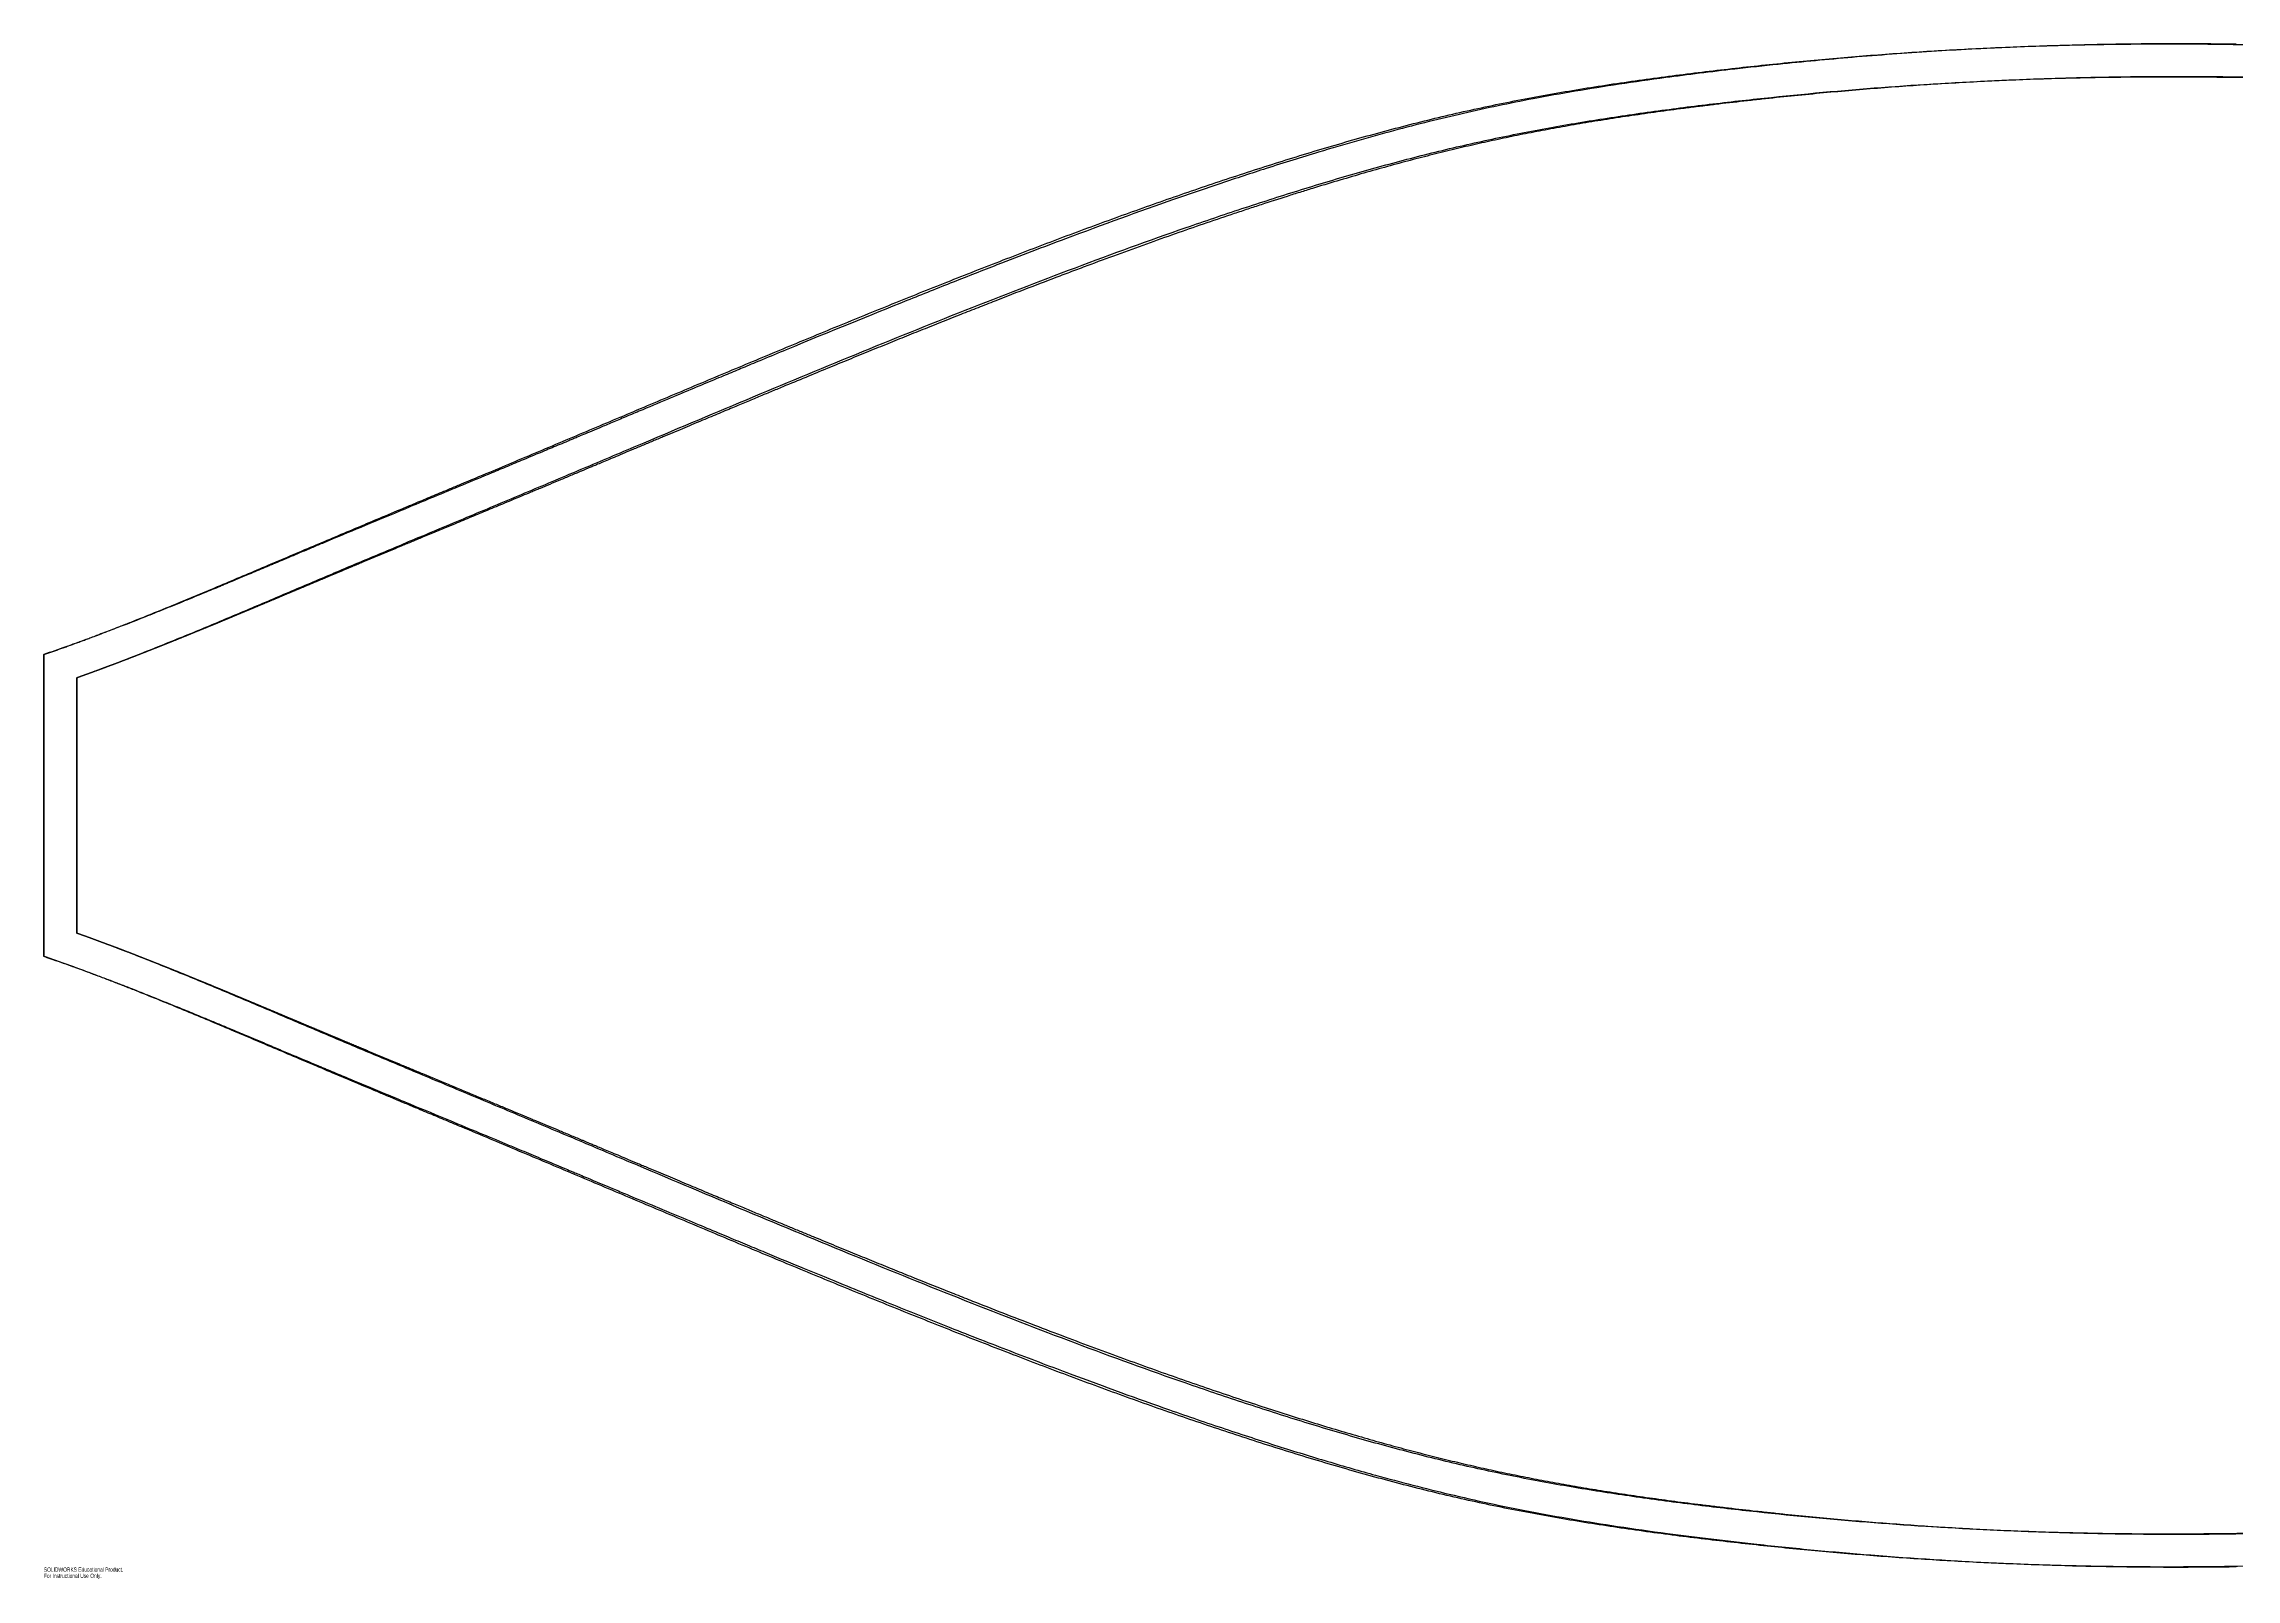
# Model space of a CAD drawing. Header units: inches. Extents: x -1514 to 1282, y -2074 to 286.
# Drawn here: x 738.6 to 838.6, y -204.8 to -134.8 of the extents above; entities that cross this region are included whole.
import ezdxf

# ---------------------------------------------------------------- set-up
doc = ezdxf.new("R2010")
doc.units = ezdxf.units.IN
doc.header["$LTSCALE"] = 0.1
doc.header["$MEASUREMENT"] = 0
doc.styles.add('SLDTEXTSTYLE0', font='TXT', dxfattribs={"width": 0.7})

msp = doc.modelspace()

# ---------------------------------------------------------------- linework, layer by layer
at = {"color": 4, "linetype": 'Continuous', "lineweight": 25}
for p, q in [((838.25183, -134.84179), (838.26627, -134.842)), ((838.23096, -136.34165), (838.24461, -136.34184)), ((738.64554, -176.44244), (738.64554, -162.67569)), ((740.14554, -175.37955), (740.14554, -163.73858))]:
    msp.add_line(p, q, dxfattribs=at)
at = {"color": 2, "linetype": 'Continuous', "lineweight": 25}
for p, q in [((738.64554, -162.67581), (738.64554, -176.43962)), ((740.14554, -163.74249), (740.14554, -175.37564)), ((838.59108, -202.77652), (838.60492, -202.77632))]:
    msp.add_line(p, q, dxfattribs=at)
at = {"color": 4, "linetype": 'Continuous', "lineweight": 25}
for points, knots in [([(755.18539, -155.94174), (755.36307, -155.86732), (755.77549, -155.69459), (756.43745, -155.41752), (757.08481, -155.1466), (757.93826, -154.7894), (758.92644, -154.37548), (760.5766, -153.68318), (762.19786, -153.00014), (763.84741, -152.30386), (765.49705, -151.60731), (767.55961, -150.73711), (770.03651, -149.69616), (772.51597, -148.66114), (774.99897, -147.63518), (777.4865, -146.62139), (780.00328, -145.61339), (782.50302, -144.63375), (785.01037, -143.67607), (787.5026, -142.75316), (790.02928, -141.85216), (792.56786, -140.98648), (795.11957, -140.15989), (797.68761, -139.382), (799.84893, -138.78147), (801.5844, -138.33741), (802.89254, -138.02305), (804.20165, -137.73035), (805.96523, -137.36657), (808.18606, -136.96169), (810.87047, -136.5447), (813.12083, -136.24481), (814.92871, -136.02689), (816.74992, -135.8208), (819.0267, -135.58838), (821.31027, -135.39025), (823.13357, -135.2535), (824.50589, -135.16151), (825.87751, -135.08068), (827.24737, -135.01108), (828.61657, -134.95259), (829.9873, -134.90495), (831.36522, -134.86792), (832.48816, -134.84649), (833.35415, -134.83475), (833.96129, -134.82855), (834.5699, -134.82437), (835.17998, -134.82219), (835.79152, -134.82203), (836.40453, -134.82386), (837.019, -134.82775), (837.63494, -134.8335), (838.04604, -134.83903), (838.25183, -134.84179)], [0, 0, 0, 0, 0.00670211, 0.01555668, 0.02496415, 0.03111211, 0.04773555, 0.06222157, 0.09333165, 0.10888657, 0.12444086, 0.15554607, 0.18664466, 0.21773414, 0.24881189, 0.27987558, 0.31092339, 0.34284043, 0.37296718, 0.40396278, 0.43494245, 0.46590977, 0.49687053, 0.52783377, 0.55881524, 0.57452071, 0.58984043, 0.60537999, 0.62094384, 0.65215308, 0.68347866, 0.71491805, 0.73067677, 0.74645913, 0.7783049, 0.80981562, 0.82571106, 0.84152064, 0.85736638, 0.87321129, 0.88893721, 0.90474068, 0.92062267, 0.93658417, 0.9435633, 0.95055902, 0.9575714, 0.96460053, 0.97164648, 0.97870933, 0.98578915, 0.99288601, 1, 1, 1, 1]), ([(838.26627, -134.842), (839.38804, -134.8582), (840.50969, -134.88285), (842.7523, -134.94845), (843.87328, -134.98939), (846.11458, -135.08723), (847.23493, -135.14413), (849.47491, -135.27358), (850.59418, -135.34611), (852.83132, -135.50644), (853.94919, -135.59427), (856.18354, -135.78491), (857.30004, -135.8876), (859.5317, -136.1076), (860.64686, -136.22487), (862.87571, -136.47544), (863.98938, -136.60887), (865.10223, -136.75132)], [0, 0, 0, 0, 0.125, 0.125, 0.25, 0.25, 0.375, 0.375, 0.5, 0.5, 0.625, 0.625, 0.75, 0.75, 0.875, 0.875, 1, 1, 1, 1]), ([(755.76501, -157.32523), (756.59353, -156.97822), (758.25006, -156.28522), (760.73908, -155.24242), (763.22701, -154.19422), (766.5412, -152.79441), (770.68369, -151.04776), (775.66182, -148.97735), (780.65593, -146.95769), (785.67512, -145.01343), (789.88391, -143.48369), (793.27312, -142.33273), (795.82475, -141.51085), (798.38664, -140.7411), (800.96099, -140.03399), (803.54764, -139.40018), (806.14955, -138.85311), (808.77649, -138.38435), (811.42104, -137.98168), (814.08132, -137.6337), (817.64456, -137.22413), (822.10668, -136.80777), (827.47236, -136.47534), (831.9521, -136.34179), (835.09044, -136.31886), (836.65999, -136.32472), (837.44482, -136.33166), (837.89234, -136.33709), (838.11827, -136.34013), (838.23096, -136.34165)], [0.000001912, 0.000001912, 0.000001912, 0.000001912, 0.031251591, 0.062501271, 0.093750951, 0.12500063, 0.187499989, 0.249999349, 0.312498708, 0.374998067, 0.437497426, 0.468747106, 0.499996785, 0.531246465, 0.562496145, 0.593745824, 0.624995504, 0.656245183, 0.687494863, 0.718744543, 0.749994222, 0.812493581, 0.87499294, 0.9374923, 0.968741979, 0.984366819, 0.992179239, 0.996085449, 0.999991659, 0.999991659, 0.999991659, 0.999991659]), ([(838.24461, -136.34184), (840.47328, -136.37403), (844.9293, -136.50522), (850.4951, -136.82751), (854.9392, -137.17673), (858.2693, -137.48315), (861.59481, -137.83278), (863.8066, -138.09771), (864.91154, -138.23915)], [0, 0, 0, 0, 0.249997844, 0.499995688, 0.62499461, 0.749993532, 0.874992454, 0.999991376, 0.999991376, 0.999991376, 0.999991376]), ([(738.64554, -162.67569), (738.70545, -162.65511), (738.82609, -162.61367), (739.00802, -162.55041), (739.19217, -162.48584), (739.37854, -162.41989), (739.56713, -162.35259), (739.82314, -162.26046), (740.08198, -162.16618), (740.34367, -162.06977), (740.54336, -161.99567), (740.84869, -161.88155), (741.26353, -161.72461), (741.7809, -161.52573), (742.30293, -161.32215), (742.98224, -161.05381), (743.84781, -160.70605), (744.88035, -160.28349), (745.92301, -159.8504), (746.95215, -159.41827), (747.98037, -158.9833), (749.00818, -158.54677), (750.03618, -158.11015), (751.05859, -157.67727), (752.08786, -157.24273), (753.09594, -156.81834), (754.13261, -156.38295), (754.81991, -156.09491), (755.18539, -155.94174)], [0, 0, 0, 0, 0.01066156, 0.02146497, 0.03241032, 0.0434977, 0.05472718, 0.06609885, 0.08926905, 0.10106772, 0.11300888, 0.12509258, 0.15589006, 0.18759796, 0.21829132, 0.25009186, 0.31037862, 0.37506835, 0.43755712, 0.50004788, 0.56254067, 0.62503488, 0.68752948, 0.7500237, 0.81137855, 0.87501144, 0.93353654, 1, 1, 1, 1]), ([(740.14554, -163.73858), (740.48036, -163.61822), (741.14906, -163.37273), (742.47555, -162.86883), (744.12015, -162.21751), (746.07703, -161.41358), (748.02228, -160.59569), (749.95849, -159.77242), (751.89054, -158.9535), (753.826, -158.1381), (755.11877, -157.59606), (755.76501, -157.32523)], [0.059005052, 0.059005052, 0.059005052, 0.059005052, 0.11781666, 0.176628269, 0.294251485, 0.411874702, 0.529497918, 0.647121134, 0.764744351, 0.882367567, 0.999990784, 0.999990784, 0.999990784, 0.999990784]), ([(755.76502, -181.79292), (755.11878, -181.52214), (753.8261, -180.98006), (751.89062, -180.16468), (749.95858, -179.34575), (748.02236, -178.52247), (746.0771, -177.70458), (744.12022, -176.90065), (742.4756, -176.24932), (741.14913, -175.74543), (740.48038, -175.4999), (740.14554, -175.37955)], [0.000006452, 0.000006452, 0.000006452, 0.000006452, 0.117629653, 0.235252855, 0.352876057, 0.470499259, 0.588122461, 0.705745663, 0.823368865, 0.882180466, 0.940992067, 0.940992067, 0.940992067, 0.940992067]), ([(755.18544, -183.17643), (754.99722, -183.09756), (754.63169, -182.9444), (754.0999, -182.72135), (753.60092, -182.51189), (752.92953, -182.22975), (752.08754, -181.87527), (751.05814, -181.44068), (750.03561, -181.00775), (749.0075, -180.57107), (747.97956, -180.13449), (746.95119, -179.69946), (745.92187, -179.26726), (744.87902, -178.83409), (743.84627, -178.41146), (742.98055, -178.06364), (742.30113, -177.79527), (741.77911, -177.5917), (741.26179, -177.39286), (740.79172, -177.21503), (740.3774, -177.06062), (740.01669, -176.92798), (739.66343, -176.7999), (739.31761, -176.67642), (738.97927, -176.55736), (738.75589, -176.48044), (738.64554, -176.44244)], [0, 0, 0, 0, 0.03422644, 0.06646919, 0.09672824, 0.12500361, 0.18864334, 0.25000596, 0.3125071, 0.37500843, 0.43751001, 0.50001188, 0.56251312, 0.62501297, 0.68971509, 0.75001451, 0.78181767, 0.81251391, 0.84421507, 0.87500607, 0.89703233, 0.91858042, 0.93965075, 0.96024379, 0.98036004, 1, 1, 1, 1]), ([(838.23082, -202.77648), (838.11837, -202.77804), (837.89309, -202.78116), (837.44567, -202.78636), (836.66012, -202.79349), (835.09113, -202.79922), (831.95236, -202.77643), (827.47287, -202.64278), (822.10704, -202.3104), (817.64502, -201.89407), (814.08165, -201.48447), (811.42141, -201.13651), (808.77685, -200.73383), (806.14981, -200.26509), (803.54799, -199.71809), (800.96127, -199.08422), (798.38678, -198.37706), (795.82502, -197.6074), (793.27316, -196.78542), (789.8842, -195.63457), (785.67522, -194.10477), (780.65606, -192.16052), (775.6619, -190.14084), (770.68375, -188.07042), (766.54125, -186.32377), (763.22704, -184.92395), (760.73909, -183.87574), (758.25007, -182.83295), (756.59354, -182.13993), (755.76502, -181.79292)], [0.000002799, 0.000002799, 0.000002799, 0.000002799, 0.003909033, 0.007815267, 0.015627735, 0.03125267, 0.062502541, 0.125002282, 0.187502024, 0.250001765, 0.281251636, 0.312501506, 0.343751377, 0.375001248, 0.406251118, 0.437500989, 0.46875086, 0.500000731, 0.531250601, 0.562500472, 0.625000213, 0.687499955, 0.749999696, 0.812499437, 0.874999179, 0.90624905, 0.93749892, 0.968748791, 0.999998662, 0.999998662, 0.999998662, 0.999998662]), ([(838.25183, -204.27634), (838.13797, -204.27791), (837.91038, -204.28107), (837.56921, -204.28502), (837.22849, -204.2884), (836.88822, -204.29116), (836.54839, -204.29331), (835.64634, -204.29737), (834.63351, -204.29555), (833.62207, -204.28628), (833.17462, -204.28094), (832.49854, -204.27162), (831.48374, -204.25286), (830.13234, -204.21754), (828.78743, -204.17201), (827.44472, -204.11609), (826.10238, -204.04957), (824.76002, -203.97236), (823.41759, -203.8845), (821.63437, -203.75383), (819.40113, -203.56442), (817.17288, -203.342), (815.38821, -203.14425), (813.60966, -202.9346), (811.3892, -202.64652), (808.731, -202.24631), (806.52325, -201.8571), (804.7624, -201.5062), (803.0025, -201.12579), (800.80895, -200.59461), (798.18953, -199.88126), (795.58308, -199.10327), (792.9918, -198.2724), (790.41592, -197.40068), (787.85402, -196.49264), (785.32929, -195.56201), (782.79014, -194.59553), (780.25993, -193.60648), (777.71292, -192.5883), (775.19712, -191.56435), (772.68701, -190.52811), (770.18163, -189.48282), (767.67971, -188.43165), (765.59676, -187.55294), (763.93107, -186.84962), (762.26559, -186.14659), (760.62876, -185.4569), (758.96265, -184.75786), (757.96395, -184.33951), (757.10219, -183.97883), (756.44813, -183.7051), (755.78075, -183.42576), (755.36436, -183.25137), (755.18544, -183.17643)], [0, 0, 0, 0, 0.00393624, 0.00786726, 0.01179308, 0.01571371, 0.01962916, 0.02353945, 0.04689339, 0.0546373, 0.05850168, 0.06236102, 0.07800888, 0.093585, 0.10909029, 0.12452568, 0.14004031, 0.15555142, 0.17100873, 0.18655018, 0.21736935, 0.24850005, 0.26398344, 0.27946693, 0.31043816, 0.34142692, 0.37245505, 0.3879941, 0.4035563, 0.43476511, 0.46609864, 0.49752908, 0.52894083, 0.56033612, 0.59172422, 0.62311155, 0.65358469, 0.68589931, 0.7173037, 0.74871555, 0.78012747, 0.81153799, 0.84294782, 0.87435742, 0.89006224, 0.90576711, 0.93717716, 0.95180167, 0.96858798, 0.97483153, 0.98429382, 0.99325079, 1, 1, 1, 1]), ([(864.91154, -200.87898), (863.80583, -201.02051), (861.59266, -201.2856), (858.26409, -201.63551), (854.93036, -201.94217), (850.48232, -202.29149), (844.91787, -202.61341), (840.46002, -202.74443), (838.23082, -202.77648)], [0.00000862, 0.00000862, 0.00000862, 0.00000862, 0.12507205, 0.25013547, 0.37519889, 0.50026231, 0.75038916, 1.000516, 1.000516, 1.000516, 1.000516]), ([(865.10223, -202.36681), (863.98942, -202.50925), (862.87545, -202.64272), (860.6459, -202.89336), (859.53032, -203.01067), (857.29766, -203.23075), (856.18057, -203.33349), (853.94498, -203.5242), (852.8268, -203.61203), (849.47109, -203.85246), (847.2324, -203.98212), (842.74699, -204.17789), (840.50027, -204.24401), (838.25183, -204.27634)], [0, 0, 0, 0, 0.125, 0.125, 0.25, 0.25, 0.375, 0.375, 0.5, 0.5, 0.75, 0.75, 1.00053632, 1.00053632, 1.00053632, 1.00053632])]:
    msp.add_open_spline(points, degree=3, knots=knots, dxfattribs=at)
at = {"color": 2, "linetype": 'Continuous'}
for points, knots in [([(838.61175, -134.84182), (838.19797, -134.83614), (837.8095, -134.83173), (837.25684, -134.82705), (837.06625, -134.82578), (836.6797, -134.82377), (836.48653, -134.82306), (835.9077, -134.82183), (835.52258, -134.82221), (834.36971, -134.82694), (833.60456, -134.83488), (831.31916, -134.87308), (829.80942, -134.91769), (827.11647, -135.03245), (825.92291, -135.09599), (823.52322, -135.2491), (822.31998, -135.33852), (819.98959, -135.53592), (818.86258, -135.64206), (817.06713, -135.82799), (816.40238, -135.90044), (815.20899, -136.03679), (814.67266, -136.10047), (813.61638, -136.23081), (813.10106, -136.29696), (811.86916, -136.46156), (811.17016, -136.56066), (809.11134, -136.87056), (807.80322, -137.09199), (805.47261, -137.53469), (804.42631, -137.75391), (802.34712, -138.23165), (801.28407, -138.4965), (799.08575, -139.08505), (797.94853, -139.40933), (795.99642, -139.9978), (795.20537, -140.24435), (793.71001, -140.72464), (793.01605, -140.95264), (791.59992, -141.42789), (790.88124, -141.67401), (788.57744, -142.47836), (786.94354, -143.07123), (784.22139, -144.09311), (783.1817, -144.49036), (781.45255, -145.16185), (780.78751, -145.42248), (779.42375, -145.96166), (778.71993, -146.24226), (776.31699, -147.20771), (774.56804, -147.9217), (772.13554, -148.92825), (771.77129, -149.07926), (771.13746, -149.34251), (770.87189, -149.45295), (770.37655, -149.65918), (770.14705, -149.75483), (769.64871, -149.96274), (769.38316, -150.07364), (768.49874, -150.44328), (767.822, -150.72654), (766.66438, -151.21167), (766.23474, -151.39182), (765.56, -151.67488), (765.32454, -151.77369), (764.88372, -151.95868), (764.67928, -152.04446), (764.29866, -152.20418), (764.12328, -152.27777), (763.64139, -152.47995), (763.37921, -152.58994), (763.0733, -152.71825), (762.98493, -152.75531), (762.84064, -152.81581), (762.78221, -152.8403), (762.65702, -152.89277), (762.59521, -152.91868), (762.41072, -152.99598), (762.28963, -153.04671), (761.93208, -153.19646), (761.70134, -153.29304), (761.13617, -153.52947), (760.8118, -153.66503), (760.25836, -153.89606), (760.01988, -153.99553), (759.54477, -154.1936), (759.31039, -154.29125), (758.61695, -154.57997), (758.16896, -154.7662), (757.2918, -155.13051), (756.85276, -155.31291), (756.05583, -155.64408), (755.69785, -155.79287), (755.33979, -155.94173)], [0.000003352, 0.000003352, 0.000003352, 0.000003352, 0.011878575, 0.011878575, 0.018604758, 0.018604758, 0.025330942, 0.025330942, 0.038783309, 0.038783309, 0.065688043, 0.065688043, 0.119497511, 0.119497511, 0.162509599, 0.162509599, 0.205521688, 0.205521688, 0.245335181, 0.245335181, 0.268547822, 0.268547822, 0.287745844, 0.287745844, 0.306943866, 0.306943866, 0.334888736, 0.334888736, 0.390743525, 0.390743525, 0.439466036, 0.439466036, 0.488188548, 0.488188548, 0.53691106, 0.53691106, 0.56910422, 0.56910422, 0.59551374, 0.59551374, 0.621923261, 0.621923261, 0.678943166, 0.678943166, 0.712214499, 0.712214499, 0.732402599, 0.732402599, 0.752590699, 0.752590699, 0.799306982, 0.799306982, 0.807315739, 0.807315739, 0.812924676, 0.812924676, 0.817652783, 0.817652783, 0.822380889, 0.822380889, 0.832542656, 0.832542656, 0.838070467, 0.838070467, 0.840814407, 0.840814407, 0.843558347, 0.843558347, 0.846302287, 0.846302287, 0.851790166, 0.851790166, 0.85458809, 0.85458809, 0.857386014, 0.857386014, 0.860183937, 0.860183937, 0.865779784, 0.865779784, 0.876971479, 0.876971479, 0.894127023, 0.894127023, 0.907999189, 0.907999189, 0.921871354, 0.921871354, 0.949615686, 0.949615686, 0.977360017, 0.977360017, 0.999999634, 0.999999634, 0.999999634, 0.999999634]), ([(755.33975, -155.94174), (754.0553, -156.47577), (752.90905, -156.95366), (751.7111, -157.45485), (751.52608, -157.53232), (751.17688, -157.67865), (751.02396, -157.74278), (750.68242, -157.88614), (750.49984, -157.96282), (750.05364, -158.15036), (749.78201, -158.2646), (749.37028, -158.43787), (749.24804, -158.48932), (749.05502, -158.57058), (748.98416, -158.60041), (748.85167, -158.65617), (748.78664, -158.68354), (748.59506, -158.76413), (748.47211, -158.81584), (748.11755, -158.96488), (747.90021, -159.05615), (747.55597, -159.20054), (747.42034, -159.25737), (747.23805, -159.33365), (747.18322, -159.35658), (747.10293, -159.39014), (747.07595, -159.40141), (747.02912, -159.42097), (746.99368, -159.43577), (746.93054, -159.46212), (746.89907, -159.47524), (746.80511, -159.51443), (746.74297, -159.54032), (746.55811, -159.6173), (746.43691, -159.66768), (746.07948, -159.81603), (745.84939, -159.91119), (745.46704, -160.06874), (745.31086, -160.13291), (745.09582, -160.22099), (745.03311, -160.24664), (744.84801, -160.32225), (744.67937, -160.39095), (744.38926, -160.50867), (744.24599, -160.5666), (743.8215, -160.73764), (743.54562, -160.84797), (742.7393, -161.16788), (742.14052, -161.40147), (741.35971, -161.69874), (741.13877, -161.78202), (740.73725, -161.93181), (740.53493, -162.0066), (740.14199, -162.15021), (739.95272, -162.21867), (739.71763, -162.30262), (739.68045, -162.31587), (739.64327, -162.32908), (739.31008, -162.44748), (738.9775, -162.56305), (738.64554, -162.67581)], [0.000000905, 0.000000905, 0.000000905, 0.000000905, 0.200838743, 0.200838743, 0.238693396, 0.238693396, 0.274177909, 0.274177909, 0.309662422, 0.309662422, 0.355612357, 0.355612357, 0.374571146, 0.374571146, 0.384142488, 0.384142488, 0.393713831, 0.393713831, 0.412856515, 0.412856515, 0.451141884, 0.451141884, 0.479323578, 0.479323578, 0.492134021, 0.492134021, 0.498841761, 0.498841761, 0.504013264, 0.504013264, 0.509184767, 0.509184767, 0.519527774, 0.519527774, 0.540213788, 0.540213788, 0.581585816, 0.581585816, 0.611505933, 0.611505933, 0.623946435, 0.623946435, 0.649009373, 0.649009373, 0.674072311, 0.674072311, 0.724198186, 0.724198186, 0.824449937, 0.824449937, 0.865137697, 0.865137697, 0.899924592, 0.899924592, 0.934711488, 0.934711488, 0.941249614, 0.941249614, 0.941249614, 0.999842886, 0.999842886, 0.999842886, 0.999842886]), ([(738.64554, -176.43962), (739.02531, -176.57113), (739.35784, -176.68759), (739.64312, -176.789), (739.78461, -176.8393), (739.91449, -176.88589), (740.18937, -176.98529), (740.32882, -177.03612), (740.5677, -177.12387), (740.67145, -177.16218), (740.85923, -177.23186), (740.94545, -177.26401), (741.12774, -177.33227), (741.21966, -177.36684), (741.49779, -177.47188), (741.68632, -177.54367), (742.12951, -177.71379), (742.38646, -177.8134), (742.9449, -178.03194), (743.20183, -178.13355), (743.74959, -178.35174), (744.03065, -178.46457), (744.45647, -178.63676), (744.5957, -178.69325), (745.01814, -178.86521), (745.24972, -178.9601), (745.75891, -179.16961), (746.02459, -179.27941), (746.46997, -179.46423), (746.64271, -179.53608), (746.89253, -179.64022), (746.98986, -179.68083), (747.08833, -179.72195), (747.13576, -179.74178), (747.23835, -179.78467), (747.29153, -179.80692), (747.45673, -179.87608), (747.57443, -179.9254), (747.95019, -180.083), (748.23092, -180.20093), (748.6907, -180.39428), (748.84651, -180.45984), (749.23431, -180.62308), (749.43939, -180.70942), (749.83607, -180.87632), (750.02489, -180.95574), (750.56281, -181.18186), (750.88428, -181.31683), (751.21905, -181.4572), (751.27929, -181.48245), (751.39567, -181.53122), (751.45436, -181.55581), (751.63192, -181.63018), (751.75229, -181.68056), (752.11952, -181.83422), (752.37245, -181.93994), (753.15549, -182.26697), (753.70989, -182.49814), (754.63361, -182.88275), (754.98124, -183.02738), (755.33954, -183.17635)], [0.008895255, 0.008895255, 0.008895255, 0.008895255, 0.058635951, 0.058635951, 0.058635951, 0.083307565, 0.083307565, 0.107979179, 0.107979179, 0.124986493, 0.124986493, 0.141993808, 0.141993808, 0.159001123, 0.159001123, 0.193015753, 0.193015753, 0.237659668, 0.237659668, 0.288082814, 0.288082814, 0.33850596, 0.33850596, 0.362571146, 0.362571146, 0.410701517, 0.410701517, 0.458831888, 0.458831888, 0.488157484, 0.488157484, 0.500256373, 0.500256373, 0.512355262, 0.512355262, 0.524454152, 0.524454152, 0.548651931, 0.548651931, 0.597047488, 0.597047488, 0.620208539, 0.620208539, 0.65227951, 0.65227951, 0.68435048, 0.68435048, 0.74849242, 0.74849242, 0.760704624, 0.760704624, 0.772916828, 0.772916828, 0.797341236, 0.797341236, 0.846190052, 0.846190052, 0.943887684, 0.943887684, 0.999990628, 0.999990628, 0.999990628, 0.999990628]), ([(755.3399, -183.1765), (755.94953, -183.42977), (756.55949, -183.68322), (757.61936, -184.1237), (758.07849, -184.31451), (758.91802, -184.6637), (759.30667, -184.82548), (759.85647, -185.05455), (760.03976, -185.13096), (760.35483, -185.26238), (760.48965, -185.31865), (760.7735, -185.43718), (760.91921, -185.49806), (761.36769, -185.68552), (761.68182, -185.81694), (762.15214, -186.01388), (762.29597, -186.07412), (762.5495, -186.18034), (762.65802, -186.22582), (762.83116, -186.29839), (762.89271, -186.32419), (763.05439, -186.39199), (763.1495, -186.43188), (763.59928, -186.62055), (764.07892, -186.82178), (764.89524, -187.16433), (765.10593, -187.25274), (765.8051, -187.54614), (766.26216, -187.73786), (767.12595, -188.09998), (767.53512, -188.2714), (768.69464, -188.75688), (769.37758, -189.04236), (770.26832, -189.41391), (770.54137, -189.52765), (771.09005, -189.75595), (771.36037, -189.86828), (772.20963, -190.22076), (772.77246, -190.45365), (773.93329, -190.93246), (774.52571, -191.17583), (775.54285, -191.59184), (775.98264, -191.77104), (776.85317, -192.12437), (777.28135, -192.29747), (778.54456, -192.80601), (779.35861, -193.13085), (781.08012, -193.81127), (781.98662, -194.1652), (783.75324, -194.84606), (784.61073, -195.17196), (787.01495, -196.07203), (788.51925, -196.61779), (790.8243, -197.42514), (791.66669, -197.71359), (793.32232, -198.26719), (794.13139, -198.53096), (795.69138, -199.02573), (796.44673, -199.25815), (797.93221, -199.70036), (798.65952, -199.90929), (800.52626, -200.42526), (801.63816, -200.71178), (803.33822, -201.11661), (803.93956, -201.25287), (805.16846, -201.51654), (805.78815, -201.6423), (807.05264, -201.88454), (807.69991, -202.00149), (809.02934, -202.22799), (809.71049, -202.33734), (811.14269, -202.55386), (811.89157, -202.66003), (813.31991, -202.85009), (813.98756, -202.93448), (815.35332, -203.0988), (816.04653, -203.17817), (817.62488, -203.34999), (818.49943, -203.43901), (820.23614, -203.60313), (821.10017, -203.67848), (823.88002, -203.90041), (825.78527, -204.0208), (828.525, -204.14773), (829.36982, -204.18059), (831.85775, -204.2591), (833.51064, -204.28815), (835.48427, -204.29578), (835.78874, -204.2962), (836.53879, -204.29541), (836.98692, -204.29331), (837.55831, -204.28865), (837.68582, -204.28749), (837.9062, -204.28525), (837.99482, -204.28429), (838.22613, -204.2815), (838.36174, -204.27975), (838.54828, -204.27724), (838.58011, -204.27681), (838.61153, -204.27638)], [0.000002419, 0.000002419, 0.000002419, 0.000002419, 0.024644955, 0.024644955, 0.04287605, 0.04287605, 0.061107146, 0.061107146, 0.070919351, 0.070919351, 0.078830526, 0.078830526, 0.0867417, 0.0867417, 0.102564049, 0.102564049, 0.109341913, 0.109341913, 0.114284366, 0.114284366, 0.117141441, 0.117141441, 0.119998516, 0.119998516, 0.128826715, 0.128826715, 0.131625608, 0.131625608, 0.137542504, 0.137542504, 0.143459401, 0.143459401, 0.155293195, 0.155293195, 0.161295248, 0.161295248, 0.167297301, 0.167297301, 0.180479891, 0.180479891, 0.19554353, 0.19554353, 0.207653012, 0.207653012, 0.219762494, 0.219762494, 0.243981458, 0.243981458, 0.272855668, 0.272855668, 0.301729878, 0.301729878, 0.356129336, 0.356129336, 0.388234538, 0.388234538, 0.420339741, 0.420339741, 0.452444944, 0.452444944, 0.484550147, 0.484550147, 0.536629297, 0.536629297, 0.566133677, 0.566133677, 0.595638057, 0.595638057, 0.625142437, 0.625142437, 0.654646817, 0.654646817, 0.685714427, 0.685714427, 0.711124521, 0.711124521, 0.736534614, 0.736534614, 0.768004212, 0.768004212, 0.799473809, 0.799473809, 0.869657464, 0.869657464, 0.900806312, 0.900806312, 0.960887795, 0.960887795, 0.971820493, 0.971820493, 0.987798153, 0.987798153, 0.992459555, 0.992459555, 0.995892816, 0.995892816, 0.999326078, 0.999326078, 0.999996006, 0.999996006, 0.999996006, 0.999996006])]:
    msp.add_open_spline(points, degree=3, knots=knots, dxfattribs=at)
at = {"color": 2, "linetype": 'Continuous', "lineweight": 25}
for points, degree, knots in [([(838.59114, -136.34168), (838.5573, -136.34122), (838.4893, -136.34029), (838.3558, -136.33854), (838.19188, -136.33647), (838.00041, -136.33421), (837.75206, -136.3315), (837.45389, -136.32865), (837.00835, -136.32532), (836.45152, -136.32266), (835.78506, -136.32187), (835.12014, -136.32348), (834.45702, -136.32749), (833.79562, -136.3339), (832.91608, -136.34566), (831.82098, -136.36636), (830.5139, -136.40081), (829.21347, -136.44487), (827.92112, -136.49848), (826.63154, -136.56191), (824.9066, -136.66004), (822.74372, -136.80796), (820.56694, -136.98987), (818.81094, -137.1562), (817.70883, -137.2687), (816.82261, -137.36403), (815.94374, -137.46168), (815.07638, -137.56277), (814.21827, -137.66753), (813.37802, -137.77346), (812.361, -137.90808), (811.19695, -138.07269), (810.06148, -138.24437), (808.95728, -138.42271), (807.88363, -138.60779), (806.84103, -138.7995), (805.82847, -138.99799), (804.99507, -139.17183), (804.33576, -139.31576), (803.84638, -139.42581), (803.3548, -139.53956), (802.69265, -139.69694), (801.85391, -139.90408), (800.83039, -140.16914), (799.78223, -140.45284), (798.70985, -140.7551), (797.61333, -141.07591), (796.67913, -141.35882), (795.92035, -141.59425), (795.14829, -141.83747), (794.35655, -142.09232), (793.54547, -142.35868), (792.72037, -142.6331), (791.67421, -142.9875), (790.3969, -143.43044), (789.0958, -143.89168), (787.75887, -144.37555), (786.61672, -144.79699), (785.68663, -145.1449), (784.74005, -145.50206), (783.52634, -145.96568), (782.2719, -146.45223), (781.244, -146.85521), (780.19971, -147.2674), (779.11511, -147.6997), (777.99216, -148.15131), (777.13073, -148.4997), (776.39599, -148.79845), (775.8002, -149.04162), (775.18928, -149.29161), (774.39522, -149.6177), (773.39443, -150.03048), (772.52021, -150.39249), (771.79713, -150.69272), (771.33448, -150.88515), (770.96, -151.04109), (770.57552, -151.20134), (770.05051, -151.42045), (769.35723, -151.71019), (768.72507, -151.9747), (768.187, -152.20001), (767.76723, -152.37587), (767.33125, -152.5586), (766.95442, -152.71659), (766.64489, -152.84641), (766.40861, -152.94552), (766.16855, -153.04624), (765.92273, -153.14939), (765.68088, -153.25088), (765.37597, -153.37883), (765.02209, -153.52732), (764.64282, -153.68646), (764.30845, -153.82675), (764.01916, -153.94812), (763.77473, -154.05065), (763.60892, -154.12019), (763.49819, -154.16663), (763.42759, -154.19622), (763.3628, -154.22338), (763.27497, -154.2602), (763.16671, -154.30557), (763.0379, -154.35954), (762.86811, -154.43068), (762.65931, -154.51813), (762.41433, -154.6207), (762.09509, -154.7543), (761.70991, -154.9154), (761.34336, -155.06857), (761.06097, -155.18647), (760.78692, -155.30084), (760.44861, -155.44194), (760.04854, -155.60869), (759.65461, -155.77277), (759.26676, -155.93419), (758.88498, -156.09297), (758.5094, -156.24905), (758.01621, -156.45386), (757.15072, -156.81342), (756.40975, -157.12137), (755.91561, -157.3268)], 3, [0.000003352, 0.000003352, 0.000003352, 0.000003352, 0.000979911, 0.00195647, 0.003909588, 0.005862706, 0.007815823, 0.011722059, 0.015628294, 0.023440765, 0.031253236, 0.039065707, 0.046878178, 0.054690649, 0.06250312, 0.078128062, 0.093753004, 0.109377946, 0.125002888, 0.140627829, 0.156252771, 0.187502655, 0.218752539, 0.234377481, 0.250002423, 0.257814894, 0.265627365, 0.281252307, 0.289064778, 0.296877249, 0.31250219, 0.328127132, 0.343752074, 0.359377016, 0.375001958, 0.3906269, 0.406251842, 0.421876784, 0.429689255, 0.437501726, 0.445314197, 0.453126668, 0.468751609, 0.484376551, 0.500001493, 0.515626435, 0.531251377, 0.546876319, 0.55468879, 0.562501261, 0.578126203, 0.585938674, 0.593751145, 0.609376087, 0.625001029, 0.64062597, 0.656250912, 0.671875854, 0.679688325, 0.687500796, 0.703125738, 0.71875068, 0.726563151, 0.734375622, 0.750000564, 0.757813035, 0.765625506, 0.773437977, 0.777344212, 0.781250448, 0.789062919, 0.796875389, 0.80468786, 0.808594096, 0.812500331, 0.814453449, 0.816406567, 0.820312802, 0.824219038, 0.828125273, 0.830078391, 0.832031509, 0.833984626, 0.835937744, 0.836914303, 0.837890862, 0.838867421, 0.83984398, 0.840820539, 0.841797097, 0.843750215, 0.845703333, 0.847656451, 0.849609568, 0.851562686, 0.853515804, 0.854492363, 0.855468922, 0.85644548, 0.857422039, 0.859375157, 0.861328275, 0.863281393, 0.867187628, 0.871093864, 0.875000099, 0.88281257, 0.890625041, 0.894531276, 0.898437512, 0.906249983, 0.914062454, 0.921874925, 0.929687396, 0.937499867, 0.945312338, 0.953124809, 0.96874975, 0.999999634, 0.999999634, 0.999999634, 0.999999634]), ([(865.27204, -138.23922), (864.16633, -138.09768), (861.95314, -137.83259), (858.62455, -137.48267), (855.2908, -137.17601), (850.84272, -136.82668), (845.27824, -136.50476), (840.82037, -136.37374), (838.59114, -136.34168)], 3, [0, 0, 0, 0, 0.12506424, 0.25012847, 0.37519271, 0.50025695, 0.75038543, 1.0005139, 1.0005139, 1.0005139, 1.0005139]), ([(755.91561, -157.3268), (755.06962, -157.67853), (753.92089, -158.15728), (753.31612, -158.40967), (752.85013, -158.60434), (752.40197, -158.79178), (752.05238, -158.93816), (751.88202, -159.00954), (751.81717, -159.03672), (751.76484, -159.05866), (751.7173, -159.0786), (751.65573, -159.10442), (751.54269, -159.15183), (751.35869, -159.22906), (751.08058, -159.34585), (750.71932, -159.49768), (750.39535, -159.63392), (750.15788, -159.73383), (749.98253, -159.80762), (749.8571, -159.86042), (749.77523, -159.89488), (749.72927, -159.91423), (749.69282, -159.92958), (749.6529, -159.94638), (749.60412, -159.96692), (749.51697, -160.0036), (749.38424, -160.05946), (749.19986, -160.13703), (748.88218, -160.27062), (748.49646, -160.43265), (748.20652, -160.55428), (748.01826, -160.63318), (747.89164, -160.68619), (747.80667, -160.72174), (747.74794, -160.7463), (747.702, -160.7655), (747.66272, -160.78191), (747.6379, -160.79228), (747.62563, -160.79741), (747.61877, -160.80027), (747.61362, -160.80242), (747.60454, -160.80621), (747.59404, -160.8106), (747.5749, -160.81859), (747.53681, -160.83449), (747.47778, -160.85912), (747.41072, -160.88708), (747.32736, -160.92182), (747.21168, -160.97), (747.04834, -161.03795), (746.82372, -161.13123), (746.57316, -161.23502), (746.32875, -161.33601), (746.09049, -161.4342), (745.88739, -161.51766), (745.74519, -161.57596), (745.647, -161.61616), (745.58451, -161.64172), (745.55346, -161.6544), (745.53617, -161.66147), (745.52277, -161.66694), (745.5058, -161.67387), (745.48537, -161.68221), (745.44841, -161.69729), (745.37479, -161.72731), (745.26082, -161.77372), (745.09915, -161.83943), (744.87518, -161.93017), (744.62283, -162.032), (744.37408, -162.13194), (744.12894, -162.22999), (743.9176, -162.31414), (743.76832, -162.37336), (743.64981, -162.42027), (743.54687, -162.46091), (743.48114, -162.48681), (743.44456, -162.50121), (743.41612, -162.5124), (743.38222, -162.52573), (743.34108, -162.54189), (743.26684, -162.57102), (743.15206, -162.61597), (743.0217, -162.66685), (742.85983, -162.72985), (742.63545, -162.81675), (742.38244, -162.91411), (742.13284, -163.00951), (741.88665, -163.10295), (741.67421, -163.18299), (741.52406, -163.23925), (741.41968, -163.27821), (741.35299, -163.30303), (741.31592, -163.31681), (741.28684, -163.3276), (741.25392, -163.33981), (741.21367, -163.35473), (741.14113, -163.38155), (741.02893, -163.42291), (740.86967, -163.48136), (740.68041, -163.55034), (740.52431, -163.60683), (740.4233, -163.6432), (740.36957, -163.66249), (740.32947, -163.67687), (740.22549, -163.71408), (740.14554, -163.74249)], 2, [0.000000905, 0.000000905, 0.000000905, 0.088242971, 0.132364004, 0.161778027, 0.191192049, 0.220606071, 0.238989835, 0.244504964, 0.248181717, 0.25185847, 0.255535222, 0.261050351, 0.27208061, 0.286787621, 0.308848137, 0.330908654, 0.345615665, 0.356645923, 0.363999429, 0.369514558, 0.372272123, 0.374110499, 0.375948876, 0.377787252, 0.380544817, 0.386059946, 0.393413451, 0.40444371, 0.426504226, 0.448564743, 0.463271754, 0.474302012, 0.481655518, 0.487170647, 0.4908474, 0.494524152, 0.497281717, 0.498660499, 0.49934989, 0.499809484, 0.500269079, 0.500728673, 0.501418064, 0.502796846, 0.505554411, 0.509231163, 0.512907916, 0.518423045, 0.525776551, 0.536806809, 0.55151382, 0.566220831, 0.580927842, 0.595634854, 0.606665112, 0.614018617, 0.619533747, 0.622291311, 0.623670093, 0.624589282, 0.62550847, 0.626427658, 0.62780644, 0.630564005, 0.636079134, 0.64343264, 0.654462898, 0.669169909, 0.68387692, 0.698583931, 0.713290942, 0.724321201, 0.731674706, 0.739028212, 0.744543341, 0.747300905, 0.749139282, 0.750977658, 0.752816035, 0.755573599, 0.761088728, 0.768442234, 0.775795739, 0.786825998, 0.801533009, 0.81624002, 0.830947031, 0.845654042, 0.8566843, 0.864037806, 0.869552935, 0.8723105, 0.874148876, 0.875987252, 0.877825629, 0.880583193, 0.886098322, 0.893451828, 0.904482086, 0.915512345, 0.92286585, 0.927461791, 0.929300168, 0.932057732, 0.941249614, 0.941249614, 0.941249614]), ([(740.14554, -175.37564), (740.19385, -175.39282), (740.28538, -175.42548), (740.42415, -175.4752), (740.64243, -175.554), (740.8643, -175.63486), (741.02468, -175.69371), (741.13781, -175.73542), (741.21102, -175.76249), (741.25167, -175.77755), (741.28494, -175.78989), (741.31424, -175.80077), (741.35127, -175.81453), (741.41799, -175.83936), (741.52238, -175.87832), (741.67255, -175.93458), (741.88502, -176.01464), (742.13123, -176.10808), (742.38083, -176.20347), (742.63384, -176.30083), (742.85821, -176.38772), (743.02006, -176.45071), (743.15041, -176.50159), (743.26518, -176.54652), (743.3394, -176.57565), (743.38054, -176.59181), (743.41439, -176.60512), (743.44313, -176.61642), (743.47965, -176.6308), (743.54541, -176.65671), (743.64835, -176.69735), (743.76688, -176.74427), (743.91617, -176.80349), (744.12753, -176.88764), (744.37268, -176.9857), (744.62143, -177.08564), (744.87378, -177.18746), (745.09774, -177.2782), (745.25941, -177.3439), (745.37334, -177.39029), (745.44706, -177.42036), (745.48787, -177.43701), (745.52176, -177.45085), (745.54871, -177.46185), (745.58336, -177.47601), (745.6458, -177.50154), (745.74403, -177.54176), (745.88623, -177.60006), (746.08935, -177.68353), (746.32761, -177.78171), (746.57202, -177.8827), (746.82257, -177.98649), (747.04718, -178.07977), (747.2105, -178.14771), (747.32617, -178.19588), (747.40952, -178.23061), (747.47658, -178.25858), (747.5356, -178.2832), (747.57368, -178.2991), (747.5928, -178.30708), (747.60335, -178.31149), (747.61443, -178.31611), (747.62338, -178.31985), (747.63721, -178.32563), (747.66203, -178.33599), (747.70142, -178.35245), (747.74744, -178.37169), (747.80628, -178.39629), (747.89137, -178.4319), (748.01814, -178.48497), (748.20654, -178.56392), (748.49653, -178.68557), (748.88208, -178.84753), (749.19943, -178.98098), (749.38358, -179.05845), (749.51612, -179.11423), (749.60315, -179.15087), (749.65185, -179.17137), (749.6917, -179.18814), (749.72815, -179.20349), (749.77397, -179.22278), (749.85566, -179.25717), (749.98082, -179.30985), (750.15585, -179.38351), (750.39299, -179.48328), (750.71673, -179.61943), (751.07816, -179.77133), (751.35677, -179.88833), (751.54128, -179.96577), (751.65474, -180.01336), (751.71655, -180.03928), (751.76434, -180.05932), (751.81671, -180.08127), (751.88169, -180.10851), (752.05234, -180.18002), (752.40244, -180.32661), (752.85105, -180.51423), (753.3173, -180.70901), (753.92217, -180.96145), (755.07049, -181.44001), (755.91539, -181.79129)], 2, [0.058635951, 0.058635951, 0.058635951, 0.064151701, 0.069667452, 0.080698952, 0.095407618, 0.106439119, 0.113793452, 0.119309202, 0.122067077, 0.12390566, 0.125744244, 0.127582827, 0.130340702, 0.135856452, 0.143210786, 0.154242286, 0.168950953, 0.183659619, 0.198368286, 0.213076953, 0.224108453, 0.231462787, 0.23881712, 0.24433287, 0.247090745, 0.248929328, 0.250767912, 0.252606495, 0.25536437, 0.26088012, 0.268234454, 0.275588787, 0.286620287, 0.301328954, 0.316037621, 0.330746288, 0.345454954, 0.356486455, 0.363840788, 0.369356538, 0.372114413, 0.373952996, 0.37579158, 0.377630163, 0.380388038, 0.385903788, 0.393258122, 0.404289622, 0.418998288, 0.433706955, 0.448415622, 0.463124289, 0.474155789, 0.481510122, 0.487025873, 0.490703039, 0.494380206, 0.497138081, 0.498517018, 0.499206487, 0.499666133, 0.500355602, 0.501274894, 0.502653831, 0.505411706, 0.509088873, 0.512766039, 0.51828179, 0.525636123, 0.536667623, 0.55137629, 0.57343929, 0.59550229, 0.60653379, 0.613888124, 0.619403874, 0.622161749, 0.624000332, 0.625838916, 0.627677499, 0.630435374, 0.635951124, 0.643305458, 0.654336958, 0.669045624, 0.691108625, 0.713171625, 0.727880292, 0.738911792, 0.744427542, 0.748104709, 0.751781875, 0.755459042, 0.760974792, 0.779360626, 0.808777959, 0.838195293, 0.867612627, 0.911738627, 0.999990628, 0.999990628, 0.999990628]), ([(755.91539, -181.79129), (756.30197, -181.95189), (756.88172, -182.19278), (757.6551, -182.51417), (758.13765, -182.71472), (758.52553, -182.87594), (758.90247, -183.03265), (759.35204, -183.21964), (759.85729, -183.42993), (760.32831, -183.62612), (760.65569, -183.76261), (760.86353, -183.84931), (760.99856, -183.90565), (761.37757, -184.06386), (761.81863, -184.24821), (762.28734, -184.44432), (762.52722, -184.54474), (762.77263, -184.6475), (762.98174, -184.7351), (763.15181, -184.80636), (763.25922, -184.85138), (763.34593, -184.88772), (763.41104, -184.91501), (763.47754, -184.94289), (763.58219, -184.98677), (763.73785, -185.05205), (763.96605, -185.14777), (764.23524, -185.2607), (764.54553, -185.39089), (764.89694, -185.53834), (765.28936, -185.703), (765.61473, -185.83953), (765.84413, -185.9358), (766.00133, -186.00177), (766.27407, -186.11621), (766.65396, -186.27558), (767.24225, -186.52228), (767.9404, -186.81489), (768.71879, -187.14086), (769.43786, -187.44169), (770.09708, -187.71717), (770.59815, -187.92626), (770.96637, -188.07973), (771.32607, -188.22952), (771.77044, -188.41435), (772.29191, -188.6309), (772.80252, -188.84258), (773.30201, -189.04927), (773.95329, -189.31827), (774.73952, -189.64204), (775.48954, -189.94957), (776.06586, -190.18502), (776.63551, -190.4172), (777.3367, -190.70192), (778.43476, -191.14547), (779.49715, -191.57109), (780.52419, -191.97889), (781.52638, -192.37431), (782.75168, -192.85299), (784.17713, -193.40206), (785.55763, -193.92579), (787.3395, -194.59073), (789.06465, -195.21721), (790.72508, -195.80239), (791.94998, -196.22485), (793.15757, -196.63194), (794.33916, -197.02082), (795.4818, -197.38724), (796.58618, -197.73152), (797.66776, -198.05835), (798.72685, -198.36784), (799.76327, -198.65997), (800.77716, -198.9348), (801.7678, -199.19214), (802.74205, -199.43395), (803.54002, -199.62246), (804.16935, -199.76532), (804.80414, -199.90537), (805.60616, -200.07478), (806.57953, -200.26849), (807.57586, -200.45494), (808.60228, -200.63547), (809.65677, -200.80968), (810.55945, -200.94965), (811.29554, -201.05845), (811.85439, -201.13842), (812.42411, -201.21735), (813.20164, -201.3217), (814.00471, -201.42452), (814.83358, -201.52583), (815.6698, -201.625), (816.51871, -201.72115), (817.38162, -201.81444), (818.24216, -201.90442), (819.31427, -202.01076), (821.02194, -202.16784), (823.14032, -202.33958), (825.24666, -202.47914), (826.92609, -202.57158), (828.18079, -202.63119), (829.44079, -202.68166), (830.7072, -202.72303), (831.97975, -202.7553), (833.04535, -202.7746), (833.90103, -202.78549), (834.54454, -202.79139), (835.18972, -202.79501), (835.72887, -202.79613), (836.16088, -202.79589), (836.48492, -202.79514), (836.80906, -202.79383), (837.07919, -202.79227), (837.29538, -202.79073), (837.45673, -202.78945), (837.61669, -202.78805), (837.74869, -202.78678), (837.85433, -202.7857), (837.93142, -202.78488), (838.01562, -202.78393), (838.11065, -202.78279), (838.21544, -202.78149), (838.33016, -202.78001), (838.4342, -202.77864), (838.52196, -202.77746), (838.56824, -202.77683), (838.59108, -202.77652)], 3, [0.000002419, 0.000002419, 0.000002419, 0.000002419, 0.015627319, 0.023439769, 0.031252218, 0.035158443, 0.039064668, 0.046877118, 0.054689568, 0.062502018, 0.070314468, 0.07226758, 0.074220693, 0.078126918, 0.093751818, 0.097658043, 0.101564268, 0.105470493, 0.109376717, 0.11132983, 0.113282942, 0.114259499, 0.115236055, 0.116212611, 0.117189167, 0.11914228, 0.121095392, 0.123048505, 0.125001617, 0.12695473, 0.128907842, 0.130860955, 0.131349233, 0.131837511, 0.132814067, 0.13476718, 0.136720292, 0.140626517, 0.144532742, 0.148438967, 0.152345192, 0.156251417, 0.158204529, 0.160157642, 0.164063867, 0.167970092, 0.171876317, 0.175782542, 0.179688767, 0.187501216, 0.195313666, 0.199219891, 0.203126116, 0.210938566, 0.218751016, 0.234375916, 0.242188366, 0.250000816, 0.265625715, 0.281250615, 0.296875515, 0.312500415, 0.343750214, 0.359375114, 0.375000014, 0.390624914, 0.406249814, 0.421874713, 0.437499613, 0.453124513, 0.468749413, 0.484374313, 0.499999212, 0.515624112, 0.531249012, 0.546873912, 0.554686362, 0.562498812, 0.578123711, 0.593748611, 0.609373511, 0.624998411, 0.64062331, 0.65624821, 0.66406066, 0.67187311, 0.67968556, 0.68749801, 0.70312291, 0.71093536, 0.718747809, 0.734372709, 0.742185159, 0.749997609, 0.765622509, 0.781247409, 0.812497208, 0.843747008, 0.859371908, 0.874996807, 0.890621707, 0.906246607, 0.921871507, 0.937496407, 0.945308856, 0.953121306, 0.960933756, 0.968746206, 0.972652431, 0.976558656, 0.980464881, 0.984371106, 0.986324218, 0.988277331, 0.990230443, 0.992183556, 0.993160112, 0.994136668, 0.995113225, 0.996089781, 0.997066337, 0.998042893, 0.99901945, 0.999507728, 0.999996006, 0.999996006, 0.999996006, 0.999996006]), ([(838.60492, -202.77632), (840.83359, -202.74413), (845.28965, -202.61294), (850.85549, -202.29065), (855.29963, -201.94142), (858.62975, -201.635), (861.95529, -201.28536), (864.1671, -201.02042), (865.27204, -200.87898)], 3, [0.000001055, 0.000001055, 0.000001055, 0.000001055, 0.250000791, 0.500000528, 0.625000396, 0.750000264, 0.875000132, 1, 1, 1, 1])]:
    msp.add_open_spline(points, degree=degree, knots=knots, dxfattribs=at)

# ---------------------------------------------------------------- texts
at = {"color": 4, "linetype": 'Continuous', "char_height": 0.1903, "attachment_point": 1, "style": 'SLDTEXTSTYLE0'}
for s, insert in [('SOLIDWORKS Educational Product.', (738.64554, -204.31648)), ('For Instructional Use Only.', (738.64554, -204.60193))]:
    msp.add_mtext(s, dxfattribs=dict(at, insert=insert))

doc.saveas('drawing.dxf')
